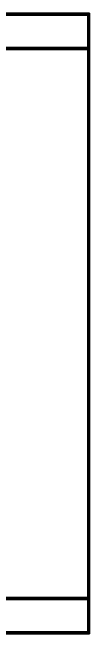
# Model space of a CAD drawing. Header units: inches. Extents: x -36 to 349, y -11 to 240.
# Drawn here: x 217.1 to 225.7, y 171 to 239.9 of the extents above; entities that cross this region are included whole.
import ezdxf

# ---------------------------------------------------------------- set-up
doc = ezdxf.new("R2010")
doc.units = ezdxf.units.IN
doc.layers.add('Drill Drawing', color=1, linetype='Continuous')

msp = doc.modelspace()

# ---------------------------------------------------------------- linework, layer by layer
at = {"layer": 'Drill Drawing'}
for points in [[(-35.77, 239.751, 0.381, 0.381, 0), (225.523, 239.751, 0.381, 0.381, 0)], [(225.523, 171.171, 0.381, 0.381, 0), (225.523, 239.751, 0.381, 0.381, 0)], [(-35.77, 235.941, 0.381, 0.381, 0), (225.523, 235.941, 0.381, 0.381, 0)], [(-35.77, 174.981, 0.381, 0.381, 0), (225.523, 174.981, 0.381, 0.381, 0)], [(-35.77, 171.171, 0.381, 0.381, 0), (225.523, 171.171, 0.381, 0.381, 0)]]:
    msp.add_lwpolyline(points, format="xyseb", dxfattribs=at)
for points in [[(225.428, 239.751, 0.191, 0.191, 1), (225.618, 239.751, 0.191, 0.191, 1)], [(225.428, 239.751, 0.191, 0.191, 1), (225.618, 239.751, 0.191, 0.191, 1)], [(225.428, 235.941, 0.191, 0.191, 1), (225.618, 235.941, 0.191, 0.191, 1)], [(225.428, 174.981, 0.191, 0.191, 1), (225.618, 174.981, 0.191, 0.191, 1)], [(225.428, 171.171, 0.191, 0.191, 1), (225.618, 171.171, 0.191, 0.191, 1)], [(225.428, 171.171, 0.191, 0.191, 1), (225.618, 171.171, 0.191, 0.191, 1)]]:
    msp.add_lwpolyline(points, format="xyseb", close=True, dxfattribs=at)

doc.saveas('drawing.dxf')
